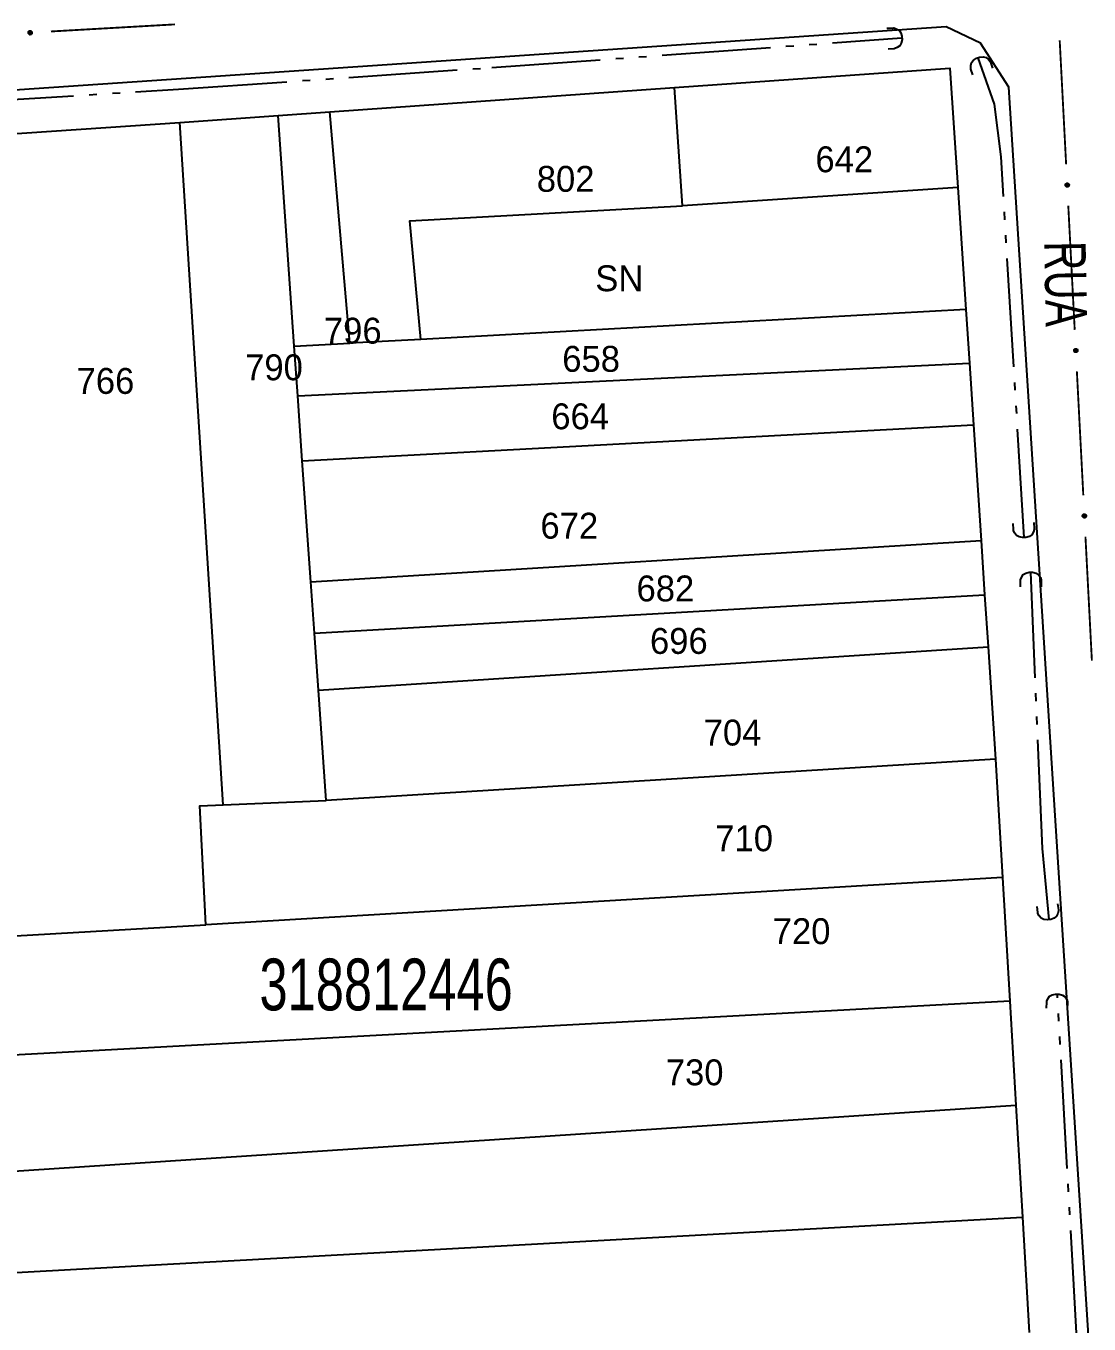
# Model space of a CAD drawing. Extents: x 201053 to 202535, y 4855063 to 4857394.
# Drawn here: x 201985.8 to 202088.5, y 4856369.4 to 4856494.8 of the extents above; entities that cross this region are included whole.
import ezdxf
from ezdxf.enums import TextEntityAlignment as Align

# ---------------------------------------------------------------- set-up
doc = ezdxf.new("R2010")
doc.units = 0
doc.header["$LTSCALE"] = 1.5
doc.header["$MEASUREMENT"] = 0
doc.linetypes.add('TRACO_05', pattern=[11, 7, -1, 0.5, -1, 0.5, -1])
for name, color, linetype in [('CD_MALHA_LOTES', 7, 'CONTINUOUS'), ('CD_TXT_QUADRA', 2, 'CONTINUOUS'), ('HD-VALAS-DRENOS', 170, 'CONTINUOUS'), ('RU-QUADRA', 210, 'CONTINUOUS'), ('SV-BUEIRO-VALA', 7, 'CONTINUOUS'), ('SV-EIXO-RUA-PAV', 20, 'CONTINUOUS'), ('SV-RUA-PAVIM', 7, 'CONTINUOUS'), ('SV-TXT-RUA-PAV', 7, 'CONTINUOUS'), ('Th_NmrPort', 7, 'CONTINUOUS')]:
    doc.layers.add(name, color=color, linetype=linetype)
doc.styles.add('ARIAL', font='ARIAL.SHX')

# ---------------------------------------------------------------- blocks, each defined once
blk = doc.blocks.new('COD120', base_point=(202246.23, 4857300.32))
at = {"layer": 'SV-BUEIRO-VALA'}
blk.add_lwpolyline([(202245.23, 4857298.92), (202245.23, 4857299.503333), (202245.23, 4857299.590833), (202245.313333, 4857299.824167), (202245.48, 4857300.086667), (202245.73, 4857300.2325), (202246.063333, 4857300.32), (202246.396667, 4857300.32), (202246.73, 4857300.2325), (202246.98, 4857300.086667), (202247.146667, 4857299.824167), (202247.23, 4857299.590833), (202247.23, 4857299.503333), (202247.23, 4857298.92)], dxfattribs=at)

msp = doc.modelspace()

# ---------------------------------------------------------------- linework, layer by layer
at = {"layer": 'CD_MALHA_LOTES', "linetype": 'Continuous', "flags": 128}
for points in [[(202048.49, 4856488.81), (202075.1, 4856490.68), (202075.86, 4856479.16)], [(202015.18, 4856486.47), (202048.49, 4856488.81)], [(202049.26, 4856477.4), (202048.49, 4856488.81)], [(202000.67, 4856485.45), (202010.17, 4856486.12)], [(202010.17, 4856486.12), (202015.18, 4856486.47)], [(202011.74, 4856463.83), (202010.17, 4856486.12)], [(202017.11, 4856464.12), (202015.18, 4856486.47)], [(201981.09, 4856484.11), (202000.67, 4856485.45)], [(202004.86, 4856419.54), (202000.67, 4856485.45)], [(202075.86, 4856479.16), (202049.26, 4856477.4)], [(202075.86, 4856479.16), (202076.64, 4856467.39)], [(202023.98, 4856464.5), (202022.9, 4856475.93), (202049.26, 4856477.4)], [(202076.64, 4856467.39), (202023.98, 4856464.5)], [(202076.64, 4856467.39), (202076.98, 4856462.21)], [(202023.98, 4856464.5), (202017.11, 4856464.12)], [(202011.74, 4856463.83), (202017.11, 4856464.12)], [(202012.07, 4856459.03), (202011.74, 4856463.83)], [(202012.07, 4856459.03), (202076.98, 4856462.21)], [(202076.98, 4856462.21), (202077.37, 4856456.24)], [(202012.51, 4856452.78), (202012.07, 4856459.03)], [(202012.51, 4856452.78), (202077.37, 4856456.24)], [(202077.37, 4856456.24), (202078.1, 4856445.08)], [(202013.34, 4856441.07), (202012.51, 4856452.78)], [(202013.34, 4856441.07), (202078.1, 4856445.08)], [(202078.1, 4856445.08), (202078.45, 4856439.84)], [(202013.68, 4856436.12), (202013.34, 4856441.07)], [(202013.68, 4856436.12), (202078.45, 4856439.84)], [(202078.45, 4856439.84), (202078.78, 4856434.79)], [(202014.07, 4856430.63), (202013.68, 4856436.12)], [(202014.07, 4856430.63), (202078.78, 4856434.79)], [(202078.78, 4856434.79), (202079.5, 4856423.95)], [(202014.82, 4856419.95), (202014.07, 4856430.63)], [(202079.5, 4856423.95), (202014.82, 4856419.95)], [(202079.5, 4856423.95), (202080.17, 4856412.54)], [(202003.2, 4856407.97), (202002.61, 4856419.45), (202004.86, 4856419.54)], [(202004.86, 4856419.54), (202014.82, 4856419.95)], [(202080.17, 4856412.54), (202003.2, 4856407.97)], [(202080.17, 4856412.54), (202080.87, 4856400.6)], [(201984.79, 4856406.88), (202003.2, 4856407.97)], [(202080.87, 4856400.6), (201983.95, 4856395.34)], [(202080.87, 4856400.6), (202081.46, 4856390.54)], [(201983.13, 4856384.06), (202081.46, 4856390.54)], [(202081.46, 4856390.54), (202082.1, 4856379.72)], [(201983.67, 4856374.31), (202082.1, 4856379.72)], [(202082.1, 4856379.72), (202082.75, 4856368.58)]]:
    msp.add_lwpolyline(points, dxfattribs=at)
at = {"layer": 'HD-VALAS-DRENOS', "linetype": 'TRACO_05'}
for points in [[(201954.62, 4856485.79, 12.16), (201979.94, 4856487.38, 12.37), (202000.56, 4856488.66, 12.54), (202030.83, 4856490.74, 12.81), (202070.46, 4856493.61, 12.8)], [(202082.28, 4856445.36, 13.17), (202080.04, 4856482.11, 13.17), (202079.4, 4856487.22, 12.47), (202077.81, 4856491.7, 12.47)], [(202084.68, 4856408.46, 13.17), (202084.04, 4856415.33, 13.17), (202082.92, 4856442.01, 13.17)], [(202092.03, 4856285.59, 13.75), (202085.48, 4856401.27, 13.17)]]:
    msp.add_polyline3d(points, dxfattribs=at)
at = {"layer": 'RU-QUADRA', "linetype": 'Continuous', "flags": 128}
msp.add_lwpolyline([(201981.09, 4856484.11), (202000.67, 4856485.45), (202010.17, 4856486.12), (202015.18, 4856486.47), (202048.49, 4856488.81), (202075.1, 4856490.68), (202075.86, 4856479.16), (202076.64, 4856467.39), (202076.98, 4856462.21), (202077.37, 4856456.24), (202078.1, 4856445.08), (202078.45, 4856439.84), (202078.78, 4856434.79), (202079.5, 4856423.95), (202080.17, 4856412.54), (202080.87, 4856400.6), (202081.46, 4856390.54), (202082.1, 4856379.72), (202082.75, 4856368.58)], dxfattribs=at)
at = {"layer": 'SV-EIXO-RUA-PAV', "const_width": 0.18}
for points in [[(201988.22015, 4856494.230977), (202000.200623, 4856494.91528)], [(202085.702374, 4856493.379921), (202086.32473, 4856481.39607)], [(202086.532181, 4856477.401454), (202087.154537, 4856465.417603)], [(202087.361989, 4856461.422986), (202087.984344, 4856449.439136)], [(202088.191796, 4856445.444519), (202088.814151, 4856433.460668)]]:
    msp.add_lwpolyline(points, dxfattribs=at)
at = {"layer": 'SV-EIXO-RUA-PAV'}
for points in [[(201986.073681, 4856494.218635), (201986.105715, 4856494.255592), (201986.140805, 4856494.280804), (201986.176124, 4856494.293408), (201986.210238, 4856494.296409), (201986.245484, 4856494.295547), (201986.280829, 4856494.286839), (201986.317916, 4856494.268484), (201986.355214, 4856494.236609), (201986.378679, 4856494.198965), (201986.392889, 4856494.165001), (201986.398065, 4856494.129608), (201986.396655, 4856494.095382), (201986.386395, 4856494.058968), (201986.367427, 4856494.021565), (201986.334468, 4856493.984836), (201986.299897, 4856493.960355), (201986.265415, 4856493.94906), (201986.229801, 4856493.944081), (201986.193828, 4856493.945392), (201986.159183, 4856493.95414), (201986.121559, 4856493.973306), (201986.085738, 4856494.006317), (201986.060927, 4856494.040518), (201986.049151, 4856494.074832), (201986.045039, 4856494.110005), (201986.045473, 4856494.145367), (201986.052748, 4856494.18126), (201986.073681, 4856494.218635)], [(202086.530936, 4856479.547958), (202086.567727, 4856479.515733), (202086.592757, 4856479.480514), (202086.605179, 4856479.44513), (202086.608003, 4856479.411001), (202086.606959, 4856479.375759), (202086.598068, 4856479.340461), (202086.579522, 4856479.303469), (202086.547454, 4856479.266336), (202086.50969, 4856479.243066), (202086.475652, 4856479.229032), (202086.440234, 4856479.224038), (202086.406015, 4856479.225626), (202086.369654, 4856479.236074), (202086.33235, 4856479.255235), (202086.295792, 4856479.288384), (202086.27149, 4856479.32308), (202086.260374, 4856479.35762), (202086.255579, 4856479.393259), (202086.257076, 4856479.429225), (202086.266003, 4856479.463825), (202086.285363, 4856479.501349), (202086.318559, 4856479.536999), (202086.352887, 4856479.561632), (202086.387262, 4856479.573231), (202086.422456, 4856479.577161), (202086.457815, 4856479.576544), (202086.49367, 4856479.569084), (202086.530936, 4856479.547958)], [(202087.360743, 4856463.569491), (202087.397534, 4856463.537266), (202087.422564, 4856463.502046), (202087.434986, 4856463.466663), (202087.43781, 4856463.432533), (202087.436766, 4856463.397292), (202087.427875, 4856463.361993), (202087.409329, 4856463.325002), (202087.377261, 4856463.287868), (202087.339497, 4856463.264599), (202087.305459, 4856463.250564), (202087.270041, 4856463.245571), (202087.235822, 4856463.247158), (202087.199462, 4856463.257607), (202087.162158, 4856463.276768), (202087.125599, 4856463.309916), (202087.101297, 4856463.344613), (202087.090181, 4856463.379152), (202087.085386, 4856463.414792), (202087.086883, 4856463.450758), (202087.09581, 4856463.485357), (202087.11517, 4856463.522882), (202087.148366, 4856463.558532), (202087.182695, 4856463.583165), (202087.217069, 4856463.594763), (202087.252263, 4856463.598694), (202087.287622, 4856463.598077), (202087.323478, 4856463.590617), (202087.360743, 4856463.569491)], [(202088.190551, 4856447.591023), (202088.227341, 4856447.558798), (202088.252372, 4856447.523579), (202088.264793, 4856447.488195), (202088.267617, 4856447.454066), (202088.266574, 4856447.418824), (202088.257682, 4856447.383526), (202088.239136, 4856447.346534), (202088.207069, 4856447.309401), (202088.169305, 4856447.286131), (202088.135267, 4856447.272097), (202088.099848, 4856447.267103), (202088.06563, 4856447.268691), (202088.029269, 4856447.279139), (202087.991965, 4856447.2983), (202087.955406, 4856447.331449), (202087.931104, 4856447.366145), (202087.919988, 4856447.400685), (202087.915193, 4856447.436324), (202087.91669, 4856447.47229), (202087.925617, 4856447.50689), (202087.944977, 4856447.544415), (202087.978173, 4856447.580064), (202088.012502, 4856447.604698), (202088.046877, 4856447.616296), (202088.08207, 4856447.620227), (202088.11743, 4856447.61961), (202088.153285, 4856447.612149), (202088.190551, 4856447.591023)]]:
    msp.add_lwpolyline(points, close=True, dxfattribs=at)
for points in [[(201986.045039, 4856494.110005), (201986.392889, 4856494.165001)], [(201986.045473, 4856494.145367), (201986.378679, 4856494.198965)], [(201986.048975, 4856494.128996), (201986.380716, 4856494.18348)], [(201986.049151, 4856494.074832), (201986.398065, 4856494.129608)], [(201986.049713, 4856494.092136), (201986.393871, 4856494.144595)], [(201986.052748, 4856494.18126), (201986.355214, 4856494.236609)], [(201986.053841, 4856494.163442), (201986.362345, 4856494.217966)], [(201986.058548, 4856494.057105), (201986.394376, 4856494.111822)], [(201986.060927, 4856494.040518), (201986.396655, 4856494.095382)], [(201986.064156, 4856494.1982), (201986.333153, 4856494.250467)], [(201986.073681, 4856494.218635), (201986.317916, 4856494.268484)], [(201986.075556, 4856494.022541), (201986.386863, 4856494.075858)], [(201986.085738, 4856494.006317), (201986.386395, 4856494.058968)], [(201986.091948, 4856494.238057), (201986.292013, 4856494.276819)], [(201986.105715, 4856494.255592), (201986.280829, 4856494.286839)], [(201986.107395, 4856493.991558), (201986.373901, 4856494.039582)], [(201986.121559, 4856493.973306), (201986.367427, 4856494.021565)], [(201986.125656, 4856494.27005), (201986.254375, 4856494.289703)], [(201986.140805, 4856494.280804), (201986.245484, 4856494.295547)], [(201986.145733, 4856493.966413), (201986.343228, 4856494.002295)], [(201986.159183, 4856493.95414), (201986.334468, 4856493.984836)], [(201986.180802, 4856493.950648), (201986.310805, 4856493.971741)], [(201986.193828, 4856493.945392), (201986.299897, 4856493.960355)], [(202086.318559, 4856479.536999), (202086.369654, 4856479.236074)], [(202086.334835, 4856479.547096), (202086.386542, 4856479.235519)], [(202086.352887, 4856479.561632), (202086.406015, 4856479.225626)], [(202086.369487, 4856479.563926), (202086.422467, 4856479.22782)], [(202086.387262, 4856479.573231), (202086.440234, 4856479.224038)], [(202086.404563, 4856479.572579), (202086.455242, 4856479.228155)], [(202086.422456, 4856479.577161), (202086.475652, 4856479.229032)], [(202086.441426, 4856479.573127), (202086.494194, 4856479.241109)], [(202086.457815, 4856479.576544), (202086.50969, 4856479.243066)], [(202086.475847, 4856479.568083), (202086.528775, 4856479.259301)], [(202086.49367, 4856479.569084), (202086.547454, 4856479.266336)], [(202086.510551, 4856479.557588), (202086.561426, 4856479.288324)], [(202086.530936, 4856479.547958), (202086.579522, 4856479.303469)], [(202086.550263, 4856479.529591), (202086.587991, 4856479.329328)], [(202086.257076, 4856479.429225), (202086.27149, 4856479.32308)], [(202086.262399, 4856479.442224), (202086.28282, 4856479.312114)], [(202086.266003, 4856479.463825), (202086.295792, 4856479.288384)], [(202086.278345, 4856479.477211), (202086.313205, 4856479.279533)], [(202086.285363, 4856479.501349), (202086.33235, 4856479.255235)], [(202086.303688, 4856479.515419), (202086.350334, 4856479.248668)], [(202086.567727, 4856479.515733), (202086.598068, 4856479.340461)], [(202086.582082, 4856479.495718), (202086.601069, 4856479.366899)], [(202086.592757, 4856479.480514), (202086.606959, 4856479.375759)], [(202087.086883, 4856463.450758), (202087.101297, 4856463.344613)], [(202087.092206, 4856463.463756), (202087.112627, 4856463.333646)], [(202087.09581, 4856463.485357), (202087.125599, 4856463.309916)], [(202087.108152, 4856463.498744), (202087.143012, 4856463.301065)], [(202087.11517, 4856463.522882), (202087.162158, 4856463.276768)], [(202087.133495, 4856463.536951), (202087.180141, 4856463.270201)], [(202087.148366, 4856463.558532), (202087.199462, 4856463.257607)], [(202087.164642, 4856463.568629), (202087.216349, 4856463.257051)], [(202087.182695, 4856463.583165), (202087.235822, 4856463.247158)], [(202087.199294, 4856463.585459), (202087.252274, 4856463.249352)], [(202087.217069, 4856463.594763), (202087.270041, 4856463.245571)], [(202087.23437, 4856463.594112), (202087.285049, 4856463.249688)], [(202087.252263, 4856463.598694), (202087.305459, 4856463.250564)], [(202087.271233, 4856463.59466), (202087.324001, 4856463.262642)], [(202087.287622, 4856463.598077), (202087.339497, 4856463.264599)], [(202087.305654, 4856463.589616), (202087.358582, 4856463.280834)], [(202087.323478, 4856463.590617), (202087.377261, 4856463.287868)], [(202087.340358, 4856463.579121), (202087.391234, 4856463.309857)], [(202087.360743, 4856463.569491), (202087.409329, 4856463.325002)], [(202087.38007, 4856463.551123), (202087.417798, 4856463.350861)], [(202087.397534, 4856463.537266), (202087.427875, 4856463.361993)], [(202087.411889, 4856463.51725), (202087.430877, 4856463.388432)], [(202087.422564, 4856463.502046), (202087.436766, 4856463.397292)], [(202087.91669, 4856447.47229), (202087.931104, 4856447.366145)], [(202087.922013, 4856447.485289), (202087.942434, 4856447.355179)], [(202087.925617, 4856447.50689), (202087.955406, 4856447.331449)], [(202087.937959, 4856447.520276), (202087.97282, 4856447.322598)], [(202087.944977, 4856447.544415), (202087.991965, 4856447.2983)], [(202087.963302, 4856447.558484), (202088.009948, 4856447.291733)], [(202087.978173, 4856447.580064), (202088.029269, 4856447.279139)], [(202087.99445, 4856447.590162), (202088.046156, 4856447.278584)], [(202088.012502, 4856447.604698), (202088.06563, 4856447.268691)], [(202088.029101, 4856447.606991), (202088.082081, 4856447.270885)], [(202088.046877, 4856447.616296), (202088.099848, 4856447.267103)], [(202088.064177, 4856447.615645), (202088.114857, 4856447.271221)], [(202088.08207, 4856447.620227), (202088.135267, 4856447.272097)], [(202088.10104, 4856447.616193), (202088.153808, 4856447.284174)], [(202088.11743, 4856447.61961), (202088.169305, 4856447.286131)], [(202088.135461, 4856447.611148), (202088.188389, 4856447.302367)], [(202088.153285, 4856447.612149), (202088.207069, 4856447.309401)], [(202088.170165, 4856447.600653), (202088.221041, 4856447.33139)], [(202088.190551, 4856447.591023), (202088.239136, 4856447.346534)], [(202088.209878, 4856447.572656), (202088.247605, 4856447.372394)], [(202088.227341, 4856447.558798), (202088.257682, 4856447.383526)], [(202088.241697, 4856447.538783), (202088.260684, 4856447.409965)], [(202088.252372, 4856447.523579), (202088.266574, 4856447.418824)]]:
    msp.add_lwpolyline(points, dxfattribs=at)
at = {"layer": 'SV-RUA-PAVIM', "linetype": 'Continuous'}
msp.add_polyline3d([(201877.44, 4856373.12, 13.65), (201883.62, 4856274.82, 13.65), (201884.12, 4856272.95, 13.65), (201885.35, 4856271.43, 13.65), (201886.91, 4856270.69, 13.65), (201888.97, 4856270.17, 13.68), (201923.19, 4856272.41, 13.68), (202090.29, 4856283.71, 13.86), (202093.05, 4856284.94, 13.89), (202093.7, 4856286.91, 13.91), (202085.16, 4856420.02, 13.91), (202080.79, 4856488.85, 12.92), (202078.04, 4856493.1, 12.92), (202074.74, 4856494.67, 13.1), (201983.26, 4856488.47, 12.74), (201929.79, 4856485.01, 12.74), (201874.73, 4856481.35, 11.37), (201873.12, 4856480.23, 11.37), (201872.03, 4856478.65, 11.34), (201871.38, 4856477.53, 11.34), (201870.95, 4856476.25, 11.49), (201874.43, 4856419.31, 11.49), (201877.18, 4856377.29, 13.65)], dxfattribs=at)

# ---------------------------------------------------------------- block references
at = {"layer": 'SV-BUEIRO-VALA'}
for p, rotation in [((202070.46, 4856493.61, 13.1), 273), ((202077.81, 4856491.7, 13.1), 19), ((202082.28, 4856445.36, 13.1), 183), ((202084.68, 4856408.46, 13.1), 187), ((202085.48, 4856401.27, 13.1), 358)]:
    msp.add_blockref('COD120', p, dxfattribs=dict(at, rotation=rotation))
msp.add_blockref('COD120', (202082.92, 4856442.01, 13.1), dxfattribs=at)

# ---------------------------------------------------------------- texts
at = {"layer": 'CD_TXT_QUADRA', "style": 'ARIAL', "width": 0.7}
msp.add_text('318812446', height=5, dxfattribs=at).set_placement((202008.38, 4856399.7))
at = {"layer": 'SV-TXT-RUA-PAV', "style": 'ARIAL', "width": 0.7}
msp.add_text('RUA', height=4, rotation=271, dxfattribs=at).set_placement((202084.21, 4856473.95))
at = {"layer": 'Th_NmrPort', "color": 1}
for s, p in [('642', (202062.097657, 4856481.886276)), ('802', (202035.174308, 4856479.998137)), ('SN', (202040.82516, 4856470.395971)), ('796', (202014.60344, 4856465.337437)), ('658', (202037.63516, 4856462.615971)), ('790', (202006.99344, 4856461.797437)), ('766', (201990.707858, 4856460.483958)), ('664', (202036.57516, 4856457.065971)), ('672', (202035.528559, 4856446.502248)), ('682', (202044.812563, 4856440.44344)), ('696', (202046.112563, 4856435.37344)), ('704', (202051.302563, 4856426.52344)), ('710', (202052.422563, 4856416.31344)), ('720', (202057.972563, 4856407.34344)), ('730', (202047.642563, 4856393.71344))]:
    msp.add_text(s, height=2.5, dxfattribs=at).set_placement(p, align=Align.MIDDLE_LEFT)

doc.saveas('drawing.dxf')
